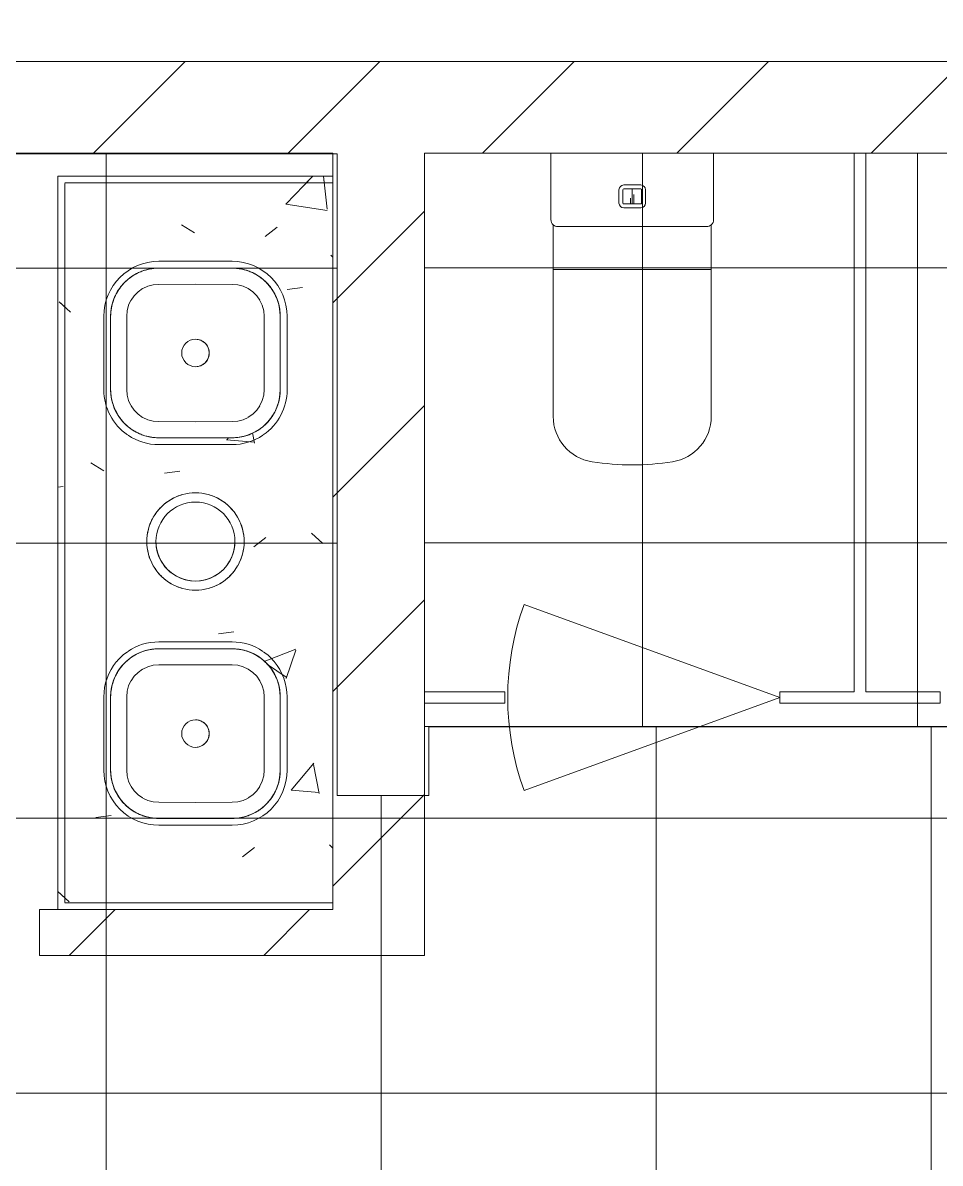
# Model space of a CAD drawing. Header units: millimetres. Extents: x -4000 to 187956, y -58990 to 162485.
# Drawn here: x 161773 to 163775, y 2747 to 5234 of the extents above; entities that cross this region are included whole.
import ezdxf

# ---------------------------------------------------------------- set-up
doc = ezdxf.new("R2010")
doc.units = ezdxf.units.MM
for name, color, linetype, lineweight in [('A-DOOR', 31, 'Continuous', 13), ('A-FLOR', 192, 'Continuous', 13), ('A-FLOR-PATT', 8, 'Continuous', 13), ('A-WALL', 113, 'Continuous', 13), ('A-WALL-PATT', 111, 'Continuous', 13), ('P-SANR-FIXT', 6, 'Continuous', 9)]:
    doc.layers.add(name, color=color, linetype=linetype, lineweight=lineweight)
pattern_1 = [(45, (0, 0), (-212.13203, 212.13203), [])]
pattern_2 = [(140, (4114.05, -162449.9), (63.7558, 728.7365), [76.2, -838.2]), (85, (4114.05, -162449.9), (-764.2276, -140.9716), [60.96, -670.56]), (190.451, (4119.36, -162389.16), (-700.4668, 587.77), [64.76, -712.36]), (136.184, (3910.85, -162449.9), (168.171, 1084.316), [114.3, -1257.3]), (186.636, (3924.9, -162359.5), (-989.71, 949.61), [97.14, -1068.54]), (81.184, (3910.8, -162449.9), (-989.701, 949.6206), [91.44, -1005.84]), (111, (3961.65, -162348.3), (409.0606, 606.4579), [76.2, -838.2]), (56, (3961.65, -162348.3), (-736.753, 247.2083), [60.96, -670.56]), (161.451, (3995.74, -162297.75), (-327.6855, 853.6683), [64.76, -712.36]), (127.5, (4114.05, -162449.89), (-338.2201, 12.3547), [33.528, -628.904, 33.528, -1320.292]), (127.5, (4114.05, -162449.89), (-338.2201, 12.3547), [-695.96, -647.192, 33.528, -639.572]), (97.5, (4114.05, -162449.9), (-400.7221, 267.2789), [33.528, -354.584, 33.528, -870.204]), (97.5, (4114.05, -162449.9), (-400.7221, 267.2789), [-421.64, -613.664, 33.528, -223.012]), (57.5, (4114.05, -162676.45), (22.91534, 542.36333), [33.528, -220.472, 33.528, -1810.512]), (57.5, (4114.05, -162676.45), (22.91534, 542.36333), [-287.528, -758.952, 33.528, -1018.032]), (47.5, (4114.05, -162778.05), (-101.7071, 592.517), [33.528, -296.672, 33.528, -492.76, -746.76]), (47.5, (4114.05, -162778.05), (-101.7071, 592.517), [-856.488, 33.528, -713.232])]

# ---------------------------------------------------------------- blocks, each defined once
blk = doc.blocks.new('PLM-ClinicSink3Basin - PLM-ClinicSink3Basin-764690-0_000')
at = {"layer": 'P-SANR-FIXT'}
h = blk.add_hatch(dxfattribs=at)
h.set_pattern_fill('FP_34', color=256, style=0, pattern_type=2)
h.set_pattern_definition(pattern_2)
h.paths.add_polyline_path([(814.2, 0), (799.2, 0), (799.2, -585), (-770.8, -585), (-770.8, 0), (-785.8, 0), (-785.8, -600), (814.2, -600), (814.2, -334.6)])
h = blk.add_hatch(dxfattribs=at)
h.set_pattern_fill('FP_34', color=256, style=0, pattern_type=2)
h.set_pattern_definition(pattern_2)
h.paths.add_polyline_path([(814.2, 0), (-785.8, 0), (-785.8, -600), (814.2, -600), (814.2, -334.6)])
h.paths.add_polyline_path([(615.3, -334.6), (615.3, -380), (611.7, -407.2), (601.3, -432.5), (584.6, -454.2), (562.8, -470.9), (537.5, -481.4), (510.3, -485), (350.3, -485), (323.1, -481.4), (297.8, -470.9), (276.1, -454.2), (259.4, -432.5), (248.9, -407.2), (245.3, -380), (245.3, -220), (248.9, -192.8), (259.4, -167.5), (276.1, -145.8), (297.8, -129.1), (323.1, -118.6), (350.3, -115), (510.3, -115), (537.5, -118.6), (562.8, -129.1), (584.6, -145.8), (601.3, -167.5), (611.7, -192.8), (615.3, -220)])
h.paths.add_polyline_path([(97.6, -300), (94.6, -322.3), (86, -343.1), (72.3, -361), (54.5, -374.7), (33.7, -383.3), (11.4, -386.2), (-11, -383.3), (-31.8, -374.7), (-49.6, -361), (-63.3, -343.1), (-71.9, -322.3), (-74.9, -300), (-71.9, -277.7), (-63.3, -256.9), (-49.6, -239), (-31.8, -225.3), (-11, -216.7), (11.4, -213.8), (33.7, -216.7), (54.5, -225.3), (72.3, -239), (86, -256.9), (94.6, -277.7)])
h.paths.add_polyline_path([(-215, -334.6), (-215, -380), (-218.6, -407.2), (-229.1, -432.5), (-245.8, -454.2), (-267.5, -470.9), (-292.8, -481.4), (-320, -485), (-480, -485), (-507.2, -481.4), (-532.5, -470.9), (-554.2, -454.2), (-570.9, -432.5), (-581.4, -407.2), (-585, -380), (-585, -220), (-581.4, -192.8), (-570.9, -167.5), (-554.2, -145.8), (-532.5, -129.1), (-507.2, -118.6), (-480, -115), (-320, -115), (-292.8, -118.6), (-267.5, -129.1), (-245.8, -145.8), (-229.1, -167.5), (-218.6, -192.8), (-215, -220)])
for p, q in [((-785.8, -600), (-785.8, 0)), ((-785.8, 0), (-770.8, 0)), ((-770.8, 0), (-785.8, 0)), ((-785.8, 0), (-785.8, -600)), ((814.2, 0), (-785.8, 0)), ((-785.8, 0), (-785.8, -600)), ((-785.8, -600), (-785.8, 0)), ((-785.8, 0), (814.2, 0)), ((-770.8, -3.6), (-770.8, 0)), ((-770.8, 0), (-770.8, -3.6)), ((799.2, 0), (814.2, 0)), ((814.2, 0), (799.2, 0)), ((799.2, 0), (799.2, -3.6)), ((799.2, -3.6), (799.2, 0)), ((814.2, -600), (814.2, 0)), ((814.2, -600), (814.2, 0)), ((814.2, -600), (814.2, 0)), ((814.2, 0), (814.2, -600)), ((-770.8, -5.6), (-770.8, -3.7)), ((-770.8, -3.7), (-770.8, -5.6)), ((-770.8, -585), (-770.8, -6.4)), ((-770.8, -6.4), (-770.8, -585)), ((799.2, -3.7), (799.2, -5.7)), ((799.2, -5.7), (799.2, -3.7)), ((799.2, -6.4), (799.2, -585)), ((799.2, -585), (799.2, -6.4)), ((-480, -100), (-320, -100)), ((-320, -115), (-480, -115)), ((-480, -115), (-320, -115)), ((-320, -115), (-480, -115)), ((-293.9, -118.3), (-298, -117.3)), ((350.3, -100), (510.3, -100)), ((510.3, -115), (350.3, -115)), ((350.3, -115), (510.3, -115)), ((510.3, -115), (350.3, -115)), ((-600, -380), (-600, -220)), ((-585, -220), (-585, -380)), ((-585, -380), (-585, -220)), ((-585, -220), (-585, -380)), ((-215, -380), (-215, -220)), ((-215, -220), (-215, -380)), ((-215, -380), (-215, -220)), ((-200, -220), (-200, -380)), ((230.3, -380), (230.3, -220)), ((245.3, -220), (245.3, -380)), ((245.3, -380), (245.3, -220)), ((245.3, -220), (245.3, -380)), ((615.3, -380), (615.3, -220)), ((615.3, -220), (615.3, -380)), ((615.3, -380), (615.3, -220)), ((630.3, -220), (630.3, -380)), ((-480, -485), (-320, -485)), ((-320, -485), (-480, -485)), ((-480, -485), (-320, -485)), ((350.3, -485), (510.3, -485)), ((510.3, -485), (350.3, -485)), ((350.3, -485), (510.3, -485)), ((-320, -500), (-480, -500)), ((510.3, -500), (350.3, -500)), ((-726, -585), (-769.9, -585)), ((-769.9, -585), (-726, -585)), ((798.5, -585), (-725, -585)), ((-725, -585), (798.5, -585)), ((814.2, -600), (-785.8, -600)), ((-785.8, -600), (814.2, -600)), ((-785.8, -600), (814.2, -600)), ((814.2, -600), (-785.8, -600))]:
    blk.add_line(p, q, dxfattribs=at)
at = {"layer": 'P-SANR-FIXT', "flags": 128}
for points in [[(-513, -120.3), (-517, -121.7), (-520.9, -123.3), (-524.7, -125), (-528.5, -126.9), (-532.2, -128.9)], [(-480, -115), (-484.2, -115.1), (-488.4, -115.3), (-492.6, -115.8), (-496.7, -116.3), (-500.9, -117.1), (-505, -118), (-509, -119.1), (-512.4, -120.2)], [(-298.1, -117.3), (-302.2, -116.5), (-306.3, -115.9), (-310.5, -115.4), (-314.7, -115.1), (-318.9, -115), (-320, -115)], [(-267.5, -129.1), (-270.5, -127.4), (-274.3, -125.5), (-278.1, -123.7), (-282, -122.1), (-285.9, -120.7), (-289.9, -119.4), (-292.8, -118.6)], [(317.3, -120.3), (313.3, -121.7), (309.4, -123.3), (305.6, -125), (301.8, -126.9), (298.2, -128.9)], [(350.3, -115), (346.1, -115.1), (341.9, -115.3), (337.8, -115.8), (333.6, -116.3), (329.5, -117.1), (325.4, -118), (321.3, -119.1), (317.9, -120.2)], [(536.4, -118.3), (532.3, -117.3), (528.2, -116.5), (524, -115.9), (519.8, -115.4), (515.7, -115.1), (511.5, -115), (510.3, -115)], [(562.8, -129.1), (559.8, -127.4), (556.1, -125.5), (552.3, -123.7), (548.4, -122.1), (544.4, -120.7), (540.4, -119.4), (537.5, -118.6)], [(-555.3, -146.8), (-558.2, -149.9), (-560.9, -153.1), (-563.5, -156.4), (-566, -159.8), (-568.4, -163.3), (-570.6, -166.8)], [(-542.7, -135.8), (-546, -138.4), (-549.2, -141.1), (-552.3, -143.9), (-554.2, -145.8)], [(-532.5, -129.1), (-535.8, -131), (-539.3, -133.3), (-541.7, -135.1)], [(-246.8, -144.7), (-249.9, -141.8), (-253.1, -139.1), (-256.4, -136.5), (-259.8, -134), (-263.3, -131.6), (-266.8, -129.4)], [(-235.8, -157.3), (-238.4, -154), (-241.1, -150.8), (-243.9, -147.7), (-245.8, -145.8)], [(275, -146.8), (272.1, -149.9), (269.4, -153.1), (266.8, -156.4), (264.3, -159.8), (262, -163.3), (259.8, -166.8)], [(287.6, -135.8), (284.3, -138.4), (281.1, -141.1), (278, -143.9), (276.1, -145.8)], [(297.8, -129.1), (294.5, -131), (291, -133.3), (288.6, -135.1)], [(583.5, -144.7), (580.4, -141.8), (577.2, -139.1), (573.9, -136.5), (570.5, -134), (567.1, -131.6), (563.5, -129.4)], [(594.5, -157.3), (592, -154), (589.3, -150.8), (586.4, -147.7), (584.5, -145.8)], [(-570.9, -167.5), (-572.6, -170.5), (-574.5, -174.3), (-576.3, -178.1), (-577.9, -182), (-579.3, -185.9), (-580.6, -189.9), (-581.4, -192.8)], [(-515.3, -159.6), (-525, -166.4), (-533.6, -175), (-540.5, -184.7)], [(-480, -150.3), (-492.2, -151.1), (-504, -154.2), (-514.8, -159.3)], [(-320, -150.3), (-400, -150), (-480, -150.3)], [(-285.1, -159.3), (-296, -154.2), (-307.8, -151.1), (-320, -150.3)], [(-259.6, -184.7), (-266.4, -175), (-275, -166.4), (-284.7, -159.5)], [(-229.1, -167.5), (-231, -164.2), (-233.3, -160.7), (-235.1, -158.3)], [(-220.3, -187), (-221.7, -183), (-223.3, -179.1), (-225, -175.3), (-226.9, -171.5), (-228.9, -167.8)], [(259.4, -167.5), (257.7, -170.5), (255.8, -174.3), (254.1, -178.1), (252.5, -182), (251, -185.9), (249.7, -189.9), (248.9, -192.8)], [(315, -159.6), (305.3, -166.4), (296.7, -175), (289.9, -184.7)], [(350.3, -150.3), (338.1, -151.1), (326.4, -154.2), (315.5, -159.3)], [(510.3, -150.3), (430.3, -150), (350.3, -150.3)], [(545.2, -159.3), (534.3, -154.2), (522.5, -151.1), (510.3, -150.3)], [(570.7, -184.7), (563.9, -175), (555.3, -166.4), (545.6, -159.5)], [(601.2, -167.5), (599.3, -164.2), (597, -160.7), (595.2, -158.3)], [(610, -187), (608.6, -183), (607, -179.1), (605.3, -175.3), (603.5, -171.5), (601.4, -167.8)], [(-581.7, -193.9), (-582.7, -198), (-583.5, -202.2), (-584.1, -206.3), (-584.6, -210.5), (-584.9, -214.7), (-585, -218.9), (-585, -220)], [(-540.7, -185.1), (-545.8, -196), (-548.9, -207.8), (-549.7, -220)], [(-250.3, -220), (-251.1, -207.8), (-254.2, -196), (-259.3, -185.2)], [(-215, -220), (-215.1, -215.8), (-215.3, -211.6), (-215.8, -207.4), (-216.3, -203.3), (-217.1, -199.1), (-218, -195), (-219.1, -191), (-220.2, -187.6)], [(248.6, -193.9), (247.6, -198), (246.9, -202.2), (246.2, -206.3), (245.8, -210.5), (245.5, -214.7), (245.3, -218.9), (245.3, -220)], [(289.6, -185.1), (284.6, -196), (281.4, -207.8), (280.6, -220)], [(580, -220), (579.3, -207.8), (576.1, -196), (571.1, -185.2)], [(615.3, -220), (615.2, -215.8), (615, -211.6), (614.6, -207.4), (614, -203.3), (613.2, -199.1), (612.3, -195), (611.2, -191), (610.2, -187.6)], [(-549.7, -220), (-550, -300), (-549.7, -380)], [(-250.3, -380), (-250, -300), (-250.3, -220)], [(280.6, -220), (280.3, -300), (280.6, -380)], [(580, -380), (580.3, -300), (580, -220)], [(-585, -380), (-584.9, -384.2), (-584.7, -388.4), (-584.2, -392.6), (-583.7, -396.7), (-582.9, -400.9), (-582, -405), (-580.9, -409), (-579.8, -412.4)], [(-549.7, -380), (-548.9, -392.2), (-545.8, -404), (-540.7, -414.8)], [(-259.3, -414.9), (-254.2, -404), (-251.1, -392.2), (-250.3, -380)], [(-218.3, -406.1), (-217.3, -402), (-216.5, -397.8), (-215.9, -393.7), (-215.4, -389.5), (-215.1, -385.3), (-215, -381.1), (-215, -380)], [(245.3, -380), (245.4, -384.2), (245.7, -388.4), (246.1, -392.6), (246.7, -396.7), (247.4, -400.9), (248.3, -405), (249.4, -409), (250.5, -412.4)], [(280.6, -380), (281.4, -392.2), (284.6, -404), (289.6, -414.8)], [(571, -414.9), (576.1, -404), (579.3, -392.2), (580, -380)], [(612, -406.1), (613, -402), (613.8, -397.8), (614.4, -393.7), (614.9, -389.5), (615.2, -385.3), (615.3, -381.1), (615.3, -380)], [(-579.7, -413), (-578.3, -417), (-576.7, -420.9), (-575, -424.7), (-573.1, -428.5), (-571.1, -432.2)], [(-540.4, -415.3), (-533.6, -425), (-525, -433.6), (-515.3, -440.5)], [(-284.7, -440.4), (-275, -433.6), (-266.4, -425), (-259.5, -415.3)], [(-229.1, -432.5), (-227.4, -429.5), (-225.5, -425.7), (-223.7, -421.9), (-222.1, -418), (-220.7, -414.1), (-219.4, -410.1), (-218.6, -407.2)], [(250.7, -413), (252.1, -417), (253.6, -420.9), (255.3, -424.7), (257.2, -428.5), (259.2, -432.2)], [(289.9, -415.3), (296.7, -425), (305.3, -433.6), (315, -440.5)], [(545.7, -440.4), (555.3, -433.6), (563.9, -425), (570.8, -415.3)], [(601.2, -432.5), (602.9, -429.5), (604.8, -425.7), (606.6, -421.9), (608.2, -418), (609.6, -414.1), (610.9, -410.1), (611.7, -407.2)], [(-570.9, -432.5), (-569, -435.8), (-566.7, -439.3), (-564.9, -441.7)], [(-564.2, -442.7), (-561.6, -446), (-558.9, -449.2), (-556.1, -452.3), (-554.2, -454.2)], [(-514.9, -440.7), (-504, -445.8), (-492.2, -448.9), (-480, -449.7)], [(-320, -449.7), (-307.8, -448.9), (-296, -445.8), (-285.2, -440.7)], [(-244.7, -453.2), (-241.8, -450.1), (-239.1, -446.9), (-236.5, -443.6), (-234, -440.2), (-231.6, -436.7), (-229.4, -433.2)], [(259.4, -432.5), (261.4, -435.8), (263.7, -439.3), (265.4, -441.7)], [(266.1, -442.7), (268.7, -446), (271.4, -449.2), (274.2, -452.3), (276.1, -454.2)], [(315.4, -440.7), (326.4, -445.8), (338.1, -448.9), (350.3, -449.7)], [(510.3, -449.7), (522.5, -448.9), (534.3, -445.8), (545.1, -440.7)], [(585.6, -453.2), (588.5, -450.1), (591.3, -446.9), (593.9, -443.6), (596.3, -440.2), (598.7, -436.7), (600.9, -433.2)], [(-553.2, -455.3), (-550.1, -458.2), (-546.9, -460.9), (-543.6, -463.5), (-540.2, -466), (-536.7, -468.4), (-533.2, -470.6)], [(-532.5, -470.9), (-529.5, -472.6), (-525.7, -474.5), (-521.9, -476.3), (-518, -477.9), (-514.1, -479.3), (-510.1, -480.6), (-507.2, -481.4)], [(-480, -449.7), (-400, -450), (-320, -449.7)], [(-287, -479.7), (-283, -478.3), (-279.1, -476.7), (-275.3, -475), (-271.5, -473.1), (-267.8, -471.1)], [(-267.5, -470.9), (-264.2, -469), (-260.7, -466.7), (-258.3, -464.9)], [(-257.3, -464.2), (-254, -461.6), (-250.8, -458.9), (-247.7, -456.1), (-245.8, -454.2)], [(277.2, -455.3), (280.2, -458.2), (283.4, -460.9), (286.7, -463.5), (290.1, -466), (293.6, -468.4), (297.2, -470.6)], [(297.8, -470.9), (300.8, -472.6), (304.6, -474.5), (308.4, -476.3), (312.3, -477.9), (316.2, -479.3), (320.2, -480.6), (323.1, -481.4)], [(350.3, -449.7), (430.3, -450), (510.3, -449.7)], [(543.4, -479.7), (547.3, -478.3), (551.2, -476.7), (555, -475), (558.8, -473.1), (562.5, -471.1)], [(562.8, -470.9), (566.1, -469), (569.6, -466.7), (572, -464.9)], [(573, -464.2), (576.3, -461.6), (579.6, -458.9), (582.7, -456.1), (584.6, -454.2)], [(-506.1, -481.7), (-502, -482.7), (-497.8, -483.5), (-493.7, -484.1), (-489.5, -484.6), (-485.3, -484.9), (-481.1, -485), (-480, -485)], [(-320, -485), (-315.8, -484.9), (-311.6, -484.7), (-307.4, -484.2), (-303.3, -483.7), (-299.1, -482.9), (-295, -482), (-291, -480.9), (-287.6, -479.8)], [(324.3, -481.7), (328.4, -482.7), (332.5, -483.5), (336.6, -484.1), (340.8, -484.6), (345, -484.9), (349.2, -485), (350.3, -485)], [(510.3, -485), (514.5, -484.9), (518.7, -484.7), (522.9, -484.2), (527.1, -483.7), (531.2, -482.9), (535.3, -482), (539.3, -480.9), (542.8, -479.8)]]:
    blk.add_lwpolyline(points, dxfattribs=at)
at = {"layer": 'P-SANR-FIXT'}
for centre, radius, start, end in [((-480, -220), 120, 90, 180), ((-480, -220), 105, 90, 180), ((-480, -220), 105, 90, 180), ((-480, -220), 105, 112.0128, 123.4073), ((-480, -220), 105, 106.6513, 112.0128), ((-480, -220), 105, 90, 106.6513), ((-320, -220), 120, 34.5516, 90), ((-320, -220), 105, 73.3487, 90), ((-320, -220), 105, 0, 90), ((-320, -220), 105, 0, 90), ((-320, -220), 105, 67.9872, 73.3487), ((-320, -220), 105, 56.5927, 67.9872), ((350.3, -220), 105, 90, 180), ((350.3, -220), 105, 90, 180), ((350.3, -220), 120, 90, 129.8833), ((350.3, -220), 105, 112.0128, 123.4073), ((350.3, -220), 105, 106.6513, 112.0128), ((350.3, -220), 105, 90, 106.6513), ((510.3, -220), 120, 0, 90), ((510.3, -220), 105, 73.3487, 90), ((510.3, -220), 105, 0, 90), ((510.3, -220), 105, 0, 90), ((510.3, -220), 105, 67.9872, 73.3487), ((510.3, -220), 105, 56.5927, 67.9872), ((-480, -220), 105, 129.6198, 140.3802), ((-480, -220), 105, 123.4073, 129.6198), ((-320, -220), 105, 50.3802, 56.5927), ((-320, -220), 105, 39.6198, 50.3802), ((350.3, -220), 120, 130.1694, 145.3343), ((350.3, -220), 105, 129.6198, 140.3802), ((350.3, -220), 105, 123.4073, 129.6198), ((510.3, -220), 105, 50.3802, 56.5927), ((510.3, -220), 105, 39.6198, 50.3802), ((-480, -220), 105, 146.5927, 157.9872), ((-480, -220), 105, 140.3802, 146.5927), ((-320, -220), 105, 33.4073, 39.6198), ((-320, -220), 105, 22.0128, 33.4073), ((-320, -220), 120, 0, 33.9718), ((350.3, -220), 120, 145.8795, 180), ((350.3, -220), 105, 146.5927, 157.9872), ((350.3, -220), 105, 140.3802, 146.5927), ((510.3, -220), 105, 33.4073, 39.6198), ((510.3, -220), 105, 22.0128, 33.4073), ((-480, -220), 105, 163.3487, 180), ((-480, -220), 105, 157.9872, 163.3487), ((-320, -220), 105, 16.6513, 22.0128), ((-320, -220), 105, 360, 16.6513), ((350.3, -220), 105, 163.3487, 180), ((350.3, -220), 105, 157.9872, 163.3487), ((510.3, -220), 105, 16.6513, 22.0128), ((510.3, -220), 105, 360, 16.6513), ((11.4, -300), 86.2, 90, 270), ((11.4, -300), 86.2, 90, 270), ((11.4, -300), 86.2, 270, 90), ((11.4, -300), 86.2, 270, 90), ((-400, -300), 30, 0, 180), ((-400, -300), 30, 360, 180), ((430.3, -300), 30, 0, 180), ((430.3, -300), 30, 360, 180), ((-400, -300), 30, 180, 360), ((-400, -300), 30, 180, 360), ((430.3, -300), 30, 180, 360), ((430.3, -300), 30, 180, 360), ((-480, -380), 120, 180, 270), ((-480, -380), 105, 180, 196.6513), ((-480, -380), 105, 180, 270), ((-480, -380), 105, 180, 270), ((-320, -380), 105, 270, 0), ((-320, -380), 105, 270, 0), ((-320, -380), 120, 326.0282, 0), ((-320, -380), 105, 343.3487, 360), ((350.3, -380), 120, 180, 214.1205), ((350.3, -380), 105, 180, 196.6513), ((350.3, -380), 105, 180, 270), ((350.3, -380), 105, 180, 270), ((510.3, -380), 120, 270, 0), ((510.3, -380), 105, 270, 0), ((510.3, -380), 105, 270, 0), ((510.3, -380), 105, 343.3487, 360), ((-480, -380), 105, 196.6513, 202.0128), ((-480, -380), 105, 202.0128, 213.4073), ((-320, -380), 105, 326.5927, 337.9872), ((-320, -380), 105, 337.9872, 343.3487), ((350.3, -380), 105, 196.6513, 202.0128), ((350.3, -380), 105, 202.0128, 213.4073), ((510.3, -380), 105, 326.5927, 337.9872), ((510.3, -380), 105, 337.9872, 343.3487), ((-480, -380), 105, 213.4073, 219.6198), ((-480, -380), 105, 219.6198, 230.3802), ((-320, -380), 105, 309.6198, 320.3802), ((-320, -380), 105, 320.3802, 326.5927), ((350.3, -380), 105, 213.4073, 219.6198), ((350.3, -380), 105, 219.6198, 230.3802), ((510.3, -380), 105, 309.6198, 320.3802), ((510.3, -380), 105, 320.3802, 326.5927), ((-480, -380), 105, 230.3802, 236.5927), ((-480, -380), 105, 236.5927, 247.9872), ((-320, -380), 120, 270, 325.4484), ((-320, -380), 105, 292.0128, 303.4073), ((-320, -380), 105, 303.4073, 309.6198), ((350.3, -380), 120, 214.6657, 229.8306), ((350.3, -380), 120, 230.1167, 270), ((350.3, -380), 105, 230.3802, 236.5927), ((350.3, -380), 105, 236.5927, 247.9872), ((510.3, -380), 105, 292.0128, 303.4073), ((510.3, -380), 105, 303.4073, 309.6198), ((-480, -380), 105, 247.9872, 253.3487), ((-480, -380), 105, 253.3487, 270), ((-320, -380), 105, 270, 286.6513), ((-320, -380), 105, 286.6513, 292.0128), ((350.3, -380), 105, 247.9872, 253.3487), ((350.3, -380), 105, 253.3487, 270), ((510.3, -380), 105, 270, 286.6513), ((510.3, -380), 105, 286.6513, 292.0128)]:
    blk.add_arc(centre, radius, start, end, dxfattribs=at)
at = {"layer": 'P-SANR-FIXT', "color": 253}
for radius, start, end in [(106.2, 90, 119.5088), (106.2, 60.2555, 119.5088), (106.2, 60.2555, 90), (106.2, 120, 240), (106.2, 120, 180), (86.2, 0, 180), (106.2, 300, 60), (106.2, 0, 60), (106.2, 180, 240), (86.2, 180, 360), (106.2, 300, 360), (106.2, 240.4912, 299.7445), (106.2, 240.4912, 270), (106.2, 270, 299.7445)]:
    blk.add_arc((11.4, -300), radius, start, end, dxfattribs=at)
at = {"layer": 'P-SANR-FIXT', "color": 252}
for radius, start, end in [(106.2, 60.2555, 119.5088), (106.2, 120, 180), (86.2, 0, 180), (106.2, 360, 60), (106.2, 180, 240), (86.2, 180, 0), (106.2, 300, 360), (106.2, 240.4912, 299.7445)]:
    blk.add_arc((11.4, -300), radius, start, end, dxfattribs=at)
at = {"layer": 'P-SANR-FIXT', "color": 254}
for start, end in [(105, 119.5088), (90, 105), (75, 90), (60.2555, 75), (120, 135), (45, 60), (150, 165), (135, 150), (30, 45), (15, 30), (165, 180), (0, 15), (180, 195), (345, 0), (195, 210), (330, 345), (210, 225), (315, 330), (225, 240), (240.4912, 255), (285, 299.7445), (300, 315), (255, 270), (270, 285)]:
    blk.add_arc((11.4, -300), 106.2, start, end, dxfattribs=at)
blk = doc.blocks.new('Toilet_Suite_Caroma_CubeWallFacedSuite - Caroma - Cube Wall Faced Toilet Suite-501562-0_000')
at = {"layer": 'P-SANR-FIXT', "lineweight": 15}
for p, q in [((177.5, 0), (-177.5, 0)), ((-177.5, 0), (-177.5, -145)), ((177.5, -145), (177.5, 0)), ((18.5, -69.4), (-18.5, -69.4)), ((-29, -79.9), (-29, -108.9)), ((-20.5, -79.9), (-20.5, -108.9)), ((18.5, -77.9), (-18.5, -77.9)), ((-3.5, -109.9), (-3.5, -97.9)), ((0, -110.9), (0, -77.9)), ((3.5, -109.9), (3.5, -89.9)), ((20.5, -108.9), (20.5, -79.9)), ((29, -108.9), (29, -79.9)), ((-18.5, -110.9), (18.5, -110.9)), ((-18.5, -119.4), (18.5, -119.4)), ((-172.5, -156.2), (-172.5, -574.4)), ((-162.5, -160), (162.5, -160)), ((172.5, -574.4), (172.5, -156.2)), ((172.5, -254), (-172.5, -254))]:
    blk.add_line(p, q, dxfattribs=at)
at = {"layer": 'P-SANR-FIXT', "color": 250}
blk.add_line((-162.5, -160), (162.5, -160), dxfattribs=at)
at = {"layer": 'P-SANR-FIXT', "lineweight": 15}
for centre, radius, start, end in [((-18.5, -79.9), 10.5, 90, 180), ((18.5, -79.9), 10.5, 360, 90), ((-18.5, -79.9), 2, 90, 180), ((18.5, -79.9), 2, 360, 90), ((-18.5, -108.9), 10.5, 180, 270), ((-18.5, -108.9), 2, 180, 270), ((18.5, -108.9), 10.5, 270, 0), ((18.5, -108.9), 2, 270, 0), ((-162.5, -145), 15, 180, 228.1897), ((162.5, -145), 15, 311.8103, 360), ((-162.5, -145), 15, 228.1897, 270), ((162.5, -145), 15, 270, 311.8103), ((-72.5, -574.4), 100, 180, 261.2205), ((72.5, -574.4), 100, 278.7795, 360), ((0, -105), 575, 261.2205, 278.7795)]:
    blk.add_arc(centre, radius, start, end, dxfattribs=at)
blk = doc.blocks.new('cua wc - 600 x 2000mm-535089-0_000')
at = {"layer": 'A-DOOR', "color": 5, "lineweight": 15}
for q in [(-100.3, 203), (-100.3, -203)]:
    blk.add_line((457.5, 0), q, dxfattribs=at)
blk.add_arc((457.5, 0), 593.6, 160, 200, dxfattribs=at)
blk = doc.blocks.new('CMF2_NHAXUONG_A_rvt-1-0_000')
at = {"layer": 'A-FLOR-PATT', "lineweight": 9}
h = blk.add_hatch(dxfattribs=at)
h.set_pattern_fill('FP_26', color=252, style=0, pattern_type=2)
h.set_pattern_definition([(270, (159525.1, 137899.7), (600, 4e-14), []), (0, (159525.1, 137899.7), (0, 600), [])])
h.paths.add_polyline_path([(153350, 499.6), (154799.9, 499.6), (154799.9, 5749.5), (153550, 5749.5), (153550, 4899.3), (153349.8, 4899.3), (153350, 751.9)])
h.paths.add_polyline_path([(160850.2, 499.6), (165000, 499.6), (165000, 999.3), (165499.8, 999.3), (165499.8, 1749.5), (160850.2, 1749.5), (160850.2, 751.9)])
h.paths.add_polyline_path([(161612.4, 692.6), (161106.5, 692.6), (161106.5, 1295.3), (161612.4, 1295.3), (161612.4, 751.9)])
h.paths.add_polyline_path([(162656.2, 692.6), (162150.3, 692.6), (162150.3, 1295.3), (162656.2, 1295.3), (162656.2, 751.9)])
h.paths.add_polyline_path([(164268.7, 692.6), (164268.7, 1295.3), (164774.6, 1295.3), (164774.6, 692.6)])
h.paths.add_polyline_path([(163221.9, 692.6), (163221.9, 1295.3), (163727.8, 1295.3), (163727.8, 692.6)])
h.paths.add_polyline_path([(153537.2, 761.7), (153537.2, 1267.6), (154139.8, 1267.6), (154139.8, 761.7), (153612.2, 761.7)])
h.paths.add_polyline_path([(153537.2, 1846.7), (153537.2, 2352.6), (154139.8, 2352.6), (154139.8, 1846.7), (153612.2, 1846.7)])
h.paths.add_polyline_path([(154139.8, 2871.7), (153537.2, 2871.7), (153537.2, 3377.6), (154139.8, 3377.6), (154139.8, 2942)])
h.paths.add_polyline_path([(162682.1, 3699.4), (165499.8, 3699.4), (165499.8, 4949.6), (162649.9, 4949.6), (162649.9, 3699.4)])
h.paths.add_polyline_path([(154139.8, 3896.7), (153537.2, 3896.7), (153537.2, 4402.6), (154139.8, 4402), (154139.8, 3964)])
h.paths.add_polyline_path([(163957.6, 4154.6), (163821.9, 4154.6), (163821.9, 4757.2), (164327.8, 4757.2), (164327.8, 4154.6), (164099.3, 4154.6)])
h.paths.add_polyline_path([(164771.9, 4154.6), (164771.9, 4757.2), (165277.8, 4757.2), (165277.8, 4154.6), (164949.7, 4154.6)])
h.paths.add_polyline_path([(153895.6, 4921.7), (153737.2, 4921.7), (153737.2, 5427.6), (154339.8, 5427.6), (154339.8, 4921.7), (154179, 4921.7)])
h.paths.add_polyline_path([(78549.8, 5349.5), (80774.8, 5349.5), (80774.8, 6362), (78549.8, 6362), (78549.8, 5424.1)])
h.paths.add_polyline_path([(80974.8, 5349.5), (82224.8, 5349.5), (82224.8, 7249.5), (80974.8, 7249.5), (80974.8, 5424.1)])
h.paths.add_polyline_path([(80587.2, 5565.7), (79984.5, 5565.7), (79984.5, 6071.6), (80587.2, 6071.6), (80587.2, 5716.1)])
h.paths.add_polyline_path([(81335.7, 5565.7), (81163.5, 5565.7), (81163.5, 6071.6), (81766.1, 6071.6), (81766.1, 5565.7), (81619.2, 5565.7)])
h.paths.add_polyline_path([(81163.5, 6528.2), (81163.5, 7034.1), (81766.1, 7034.1), (81766.1, 6528.2), (81619.2, 6528.2)])
h.paths.add_polyline_path([(556.1, 15799.6), (4199.8, 15799.6), (4199.8, 17049.6), (499.8, 17049.6), (499.8, 15799.6)])
h.paths.add_polyline_path([(1621.8, 15990.2), (1621.8, 16592.8), (2127.7, 16592.8), (2127.7, 15990.2), (1689.9, 15990.2)])
h.paths.add_polyline_path([(2681.9, 15990.2), (2546.8, 15990.2), (2546.8, 16592.8), (3052.7, 16592.8), (3052.7, 15990.2), (2823.6, 15990.2)])
h.paths.add_polyline_path([(3673.9, 15990.2), (3471.8, 15990.2), (3471.8, 16592.8), (3977.7, 16592.8), (3977.7, 15990.2), (3815.7, 15990.2)])
h.paths.add_polyline_path([(4199.8, 18499.6), (4199.8, 19749.6), (499.8, 19749.6), (499.8, 18499.6), (3957.4, 18499.6)])
h.paths.add_polyline_path([(2546.8, 18954.7), (2546.8, 19557.3), (3052.7, 19557.3), (3052.7, 18954.7), (2823.6, 18954.7)])
h.paths.add_polyline_path([(1973.3, 18954.7), (1621.8, 18954.7), (1621.8, 19557.3), (2127.7, 19557.3), (2127.7, 18954.7)])
h.paths.add_polyline_path([(1202.7, 18954.7), (696.8, 18954.7), (696.8, 19557.3), (1202.7, 19557.3), (1202.7, 19148.5)])
h.paths.add_polyline_path([(1689.9, 19949.6), (4199.8, 19949.6), (4199.8, 21199.6), (499.8, 21199.6), (499.8, 19949.6), (1123, 19949.6)])
h.paths.add_polyline_path([(696.8, 20137.6), (696.8, 20740.2), (1202.7, 20740.2), (1202.7, 20137.6), (839.6, 20137.6)])
h.paths.add_polyline_path([(3471.8, 20137.6), (3471.8, 20740.2), (3977.7, 20740.2), (3977.7, 20137.6), (3673.9, 20137.6)])
h.paths.add_polyline_path([(2127.7, 20137.6), (1621.8, 20137.6), (1621.8, 20740.2), (2127.7, 20740.2), (2127.7, 20170.6)])
h.paths.add_polyline_path([(3052.7, 20137.6), (2546.8, 20137.6), (2546.8, 20740.2), (3052.7, 20740.2), (3052.7, 20170.6)])
h.paths.add_polyline_path([(163249, 76099.6), (165500.2, 76099.6), (165500.2, 77349.6), (161850.2, 77349.6), (161850.2, 76099.6), (162682.1, 76099.6)])
h.paths.add_polyline_path([(1689.9, 76099.6), (4149.8, 76099.6), (4149.8, 77349.6), (499.8, 77349.6), (499.8, 76099.6), (1123, 76099.6)])
h.paths.add_polyline_path([(2590.6, 76552.3), (2590.6, 77154.9), (3096.5, 77154.9), (3096.5, 76552.3), (2681.9, 76552.3)])
h.paths.add_polyline_path([(1831.6, 76552.3), (1653.1, 76552.3), (1653.1, 77154.9), (2159, 77154.9), (2159, 76552.3), (1973.3, 76552.3)])
h.paths.add_polyline_path([(715.6, 76552.3), (715.6, 77154.9), (1221.5, 77154.9), (1221.5, 76552.3), (839.6, 76552.3)])
h.paths.add_polyline_path([(3815.7, 76552.3), (3528.1, 76552.3), (3528.1, 77154.9), (4034, 77154.9), (4034, 76552.3), (3957.4, 76552.3)])
h.paths.add_polyline_path([(163957.6, 76557.3), (163881, 76557.3), (163881, 77159.9), (164386.9, 77159.9), (164386.9, 76557.3), (164099.3, 76557.3)])
h.paths.add_polyline_path([(165091.4, 76557.3), (164797.3, 76557.3), (164797.3, 77159.9), (165303.2, 77159.9), (165303.2, 76557.3), (165233.1, 76557.3)])
h.paths.add_polyline_path([(162257, 76557.3), (162047.3, 76557.3), (162047.3, 77159.9), (162553.2, 77159.9), (162553.2, 76557.3), (162398.7, 76557.3)])
h.paths.add_polyline_path([(162968.5, 76557.3), (162968.5, 77159.9), (163474.4, 77159.9), (163474.4, 76557.3), (163107.3, 76557.3)])
h.paths.add_polyline_path([(499.8, 77549.6), (4149.8, 77549.6), (4149.8, 78799.7), (499.8, 78799.7), (499.8, 77842.4)])
h.paths.add_polyline_path([(165500.2, 77549.6), (165500.2, 78799.6), (161850.2, 78799.6), (161850.2, 77549.6), (164949.7, 77549.6)])
h.paths.add_polyline_path([(715.6, 77737.6), (715.6, 78340.3), (1221.5, 78340.3), (1221.5, 77737.6), (839.6, 77737.6)])
h.paths.add_polyline_path([(1653.1, 77737.6), (1653.1, 78340.3), (2159, 78340.3), (2159, 77737.6), (1689.9, 77737.6)])
h.paths.add_polyline_path([(2590.6, 77737.6), (2590.6, 78340.3), (3096.5, 78340.3), (3096.5, 77737.6), (2681.9, 77737.6)])
h.paths.add_polyline_path([(165233.1, 77742.6), (164778.5, 77742.6), (164778.5, 78345.2), (165284.4, 78345.2), (165284.4, 77742.6)])
h.paths.add_polyline_path([(162903.5, 77742.6), (162903.5, 78345.2), (163409.4, 78345.2), (163409.4, 77742.6), (162965.6, 77742.6)])
h.paths.add_polyline_path([(164346.9, 77742.6), (163841, 77742.6), (163841, 78345.2), (164346.9, 78345.2), (164346.9, 77842.4)])
h.paths.add_polyline_path([(161850.2, 80349.6), (165500.2, 80349.6), (165499.8, 81099.2), (165000, 81099.2), (165000, 81599.6), (161850.2, 81599.6), (161850.2, 80762.5)])
h.paths.add_polyline_path([(4149.8, 80349.6), (4149.8, 81599.6), (1000, 81599.6), (1000, 81099.2), (499.8, 81099.2), (500, 80350.4), (3957.4, 80349.7)])
h.paths.add_polyline_path([(163107.3, 80794.8), (162972.3, 80794.8), (162972.3, 81397.4), (163478.2, 81397.4), (163478.2, 80794.8), (163249, 80794.8)])
h.paths.add_polyline_path([(164398.2, 80794.8), (163892.3, 80794.8), (163892.3, 81397.4), (164398.2, 81397.4), (164398.2, 81054.5)])
h.paths.add_polyline_path([(162556.9, 80806.9), (162051, 80806.9), (162051, 81409.5), (162556.9, 81409.5), (162556.9, 80908.5)])
h.paths.add_polyline_path([(2965.3, 80820), (2515.6, 80820), (2515.6, 81422.7), (3021.5, 81422.7), (3021.5, 80820)])
h.paths.add_polyline_path([(1973.3, 80820), (1595.6, 80820), (1595.6, 81422.7), (2101.5, 81422.7), (2101.5, 80820)])
h.paths.add_polyline_path([(3448.1, 80820), (3448.1, 81422.7), (3954, 81422.7), (3954, 80820), (3532.2, 80820)])
h.paths.add_polyline_path([(85450, 134849.4), (87450, 134849.4), (87450, 135849.4), (85450, 135849.4), (85450, 135076.2)])
h.paths.add_polyline_path([(83319.8, 134849.4), (85250, 134849.4), (85250, 135849.4), (83250, 135849.4), (83250, 134849.4)])
h.paths.add_polyline_path([(85020.4, 135046.5), (84644.3, 135046.5), (84644.3, 135552.4), (85246.9, 135552.4), (85246.9, 135046.5)])
h.paths.add_polyline_path([(85862.2, 135049), (85862.2, 135554.9), (86464.8, 135554.9), (86464.8, 135049), (86154.1, 135049)])
h.paths.add_polyline_path([(11893.6, 135099.7), (12449.8, 135099.7), (12449.8, 140699.6), (11199.7, 140699.6), (11199.7, 135099.7), (11326.7, 135099.7)])
h.paths.add_polyline_path([(153549.8, 135099.8), (154799.7, 135099.8), (154799.7, 140699.6), (153549.8, 140699.6), (153549.8, 136244.3)])
h.paths.add_polyline_path([(11659.5, 135313.7), (11659.5, 135819.6), (12262.2, 135819.6), (12262.2, 135313.7), (11893.6, 135313.7)])
h.paths.add_polyline_path([(153895.6, 135313.7), (153742.1, 135313.7), (153742.1, 135819.6), (154344.7, 135819.6), (154344.7, 135313.7), (154037.3, 135313.7)])
h.paths.add_polyline_path([(163815.9, 135999.5), (165500.1, 135999.5), (165500.1, 137249.8), (162649.8, 137249.8), (162649.8, 135999.5)])
h.paths.add_polyline_path([(2823.6, 135999.5), (3349.8, 135999.5), (3349.8, 137249.8), (499.9, 137249.8), (499.9, 135999.5), (1689.9, 135999.5)])
h.paths.add_polyline_path([(1671.8, 136187.8), (1671.8, 136790.4), (2177.7, 136790.4), (2177.7, 136187.8), (1689.9, 136187.8)])
h.paths.add_polyline_path([(721.8, 136187.8), (721.8, 136790.4), (1227.7, 136790.4), (1227.7, 136187.8)])
h.paths.add_polyline_path([(164771.8, 136193), (164771.8, 136795.6), (165277.7, 136795.6), (165277.7, 136193), (164949.7, 136193)])
h.paths.add_polyline_path([(163821.8, 136193), (163821.8, 136795.6), (164327.7, 136795.6), (164327.7, 136193)])
h.paths.add_polyline_path([(12177.1, 136247.1), (11659.5, 136247.1), (11659.5, 136753), (12262.2, 136753), (12262.2, 136247.1)])
h.paths.add_polyline_path([(154037.3, 136247.1), (153742.1, 136247.1), (153742.1, 136753), (154344.7, 136753), (154344.7, 136247.1), (154179, 136247.1)])
h.paths.add_polyline_path([(12177.1, 137180.4), (11659.5, 137180.4), (11659.5, 137686.3), (12262.2, 137686.3), (12262.2, 137180.4)])
h.paths.add_polyline_path([(154179, 137180.4), (153742.1, 137180.4), (153742.1, 137686.3), (154344.7, 137686.3), (154344.7, 137180.4)])
h.paths.add_polyline_path([(12262.2, 138113.7), (11659.5, 138113.7), (11659.5, 138619.6), (12262.2, 138619.6), (12262.2, 138288.3)])
h.paths.add_polyline_path([(154344.7, 138113.7), (153742.1, 138113.7), (153742.1, 138619.6), (154344.7, 138619.6), (154344.7, 138142.3)])
h.paths.add_polyline_path([(12262.2, 139047.1), (11659.5, 139047.1), (11659.5, 139553), (12262.2, 139553), (12262.2, 139164.4)])
h.paths.add_polyline_path([(154179, 139047.1), (153742.1, 139047.1), (153742.1, 139553), (154344.7, 139553), (154344.7, 139047.1)])
h.paths.add_polyline_path([(165500.4, 139449.5), (165500.4, 140699.7), (161049.8, 140699.7), (161049.8, 139449.5), (164949.7, 139449.5)])
h.paths.add_polyline_path([(499.8, 139449.7), (4949.8, 139449.7), (4949.8, 139699.3), (4900, 139699.3), (4900, 140699.6), (1000, 140699.6), (1000, 140199.3), (499.8, 140199.3)])
h.paths.add_polyline_path([(161690.1, 139909.8), (161331.6, 139909.8), (161331.6, 140512.4), (161837.5, 140512.4), (161837.5, 139909.8), (161831.9, 139909.8)])
h.paths.add_polyline_path([(163390.8, 139909.8), (163287.9, 139909.8), (163287.9, 140512.4), (163793.8, 140512.4), (163793.8, 139909.8), (163532.5, 139909.8)])
h.paths.add_polyline_path([(162812.7, 139909.8), (162306.8, 139909.8), (162306.8, 140512.4), (162812.7, 140512.4), (162812.7, 140040.4)])
h.paths.add_polyline_path([(164777.5, 139909.8), (164271.6, 139909.8), (164271.6, 140512.4), (164777.5, 140512.4), (164777.5, 140040.4)])
h.paths.add_polyline_path([(1728, 139915.8), (1222.1, 139915.8), (1222.1, 140518.4), (1728, 140518.4), (1728, 140040.4)])
h.paths.add_polyline_path([(3181.8, 139915.8), (3181.8, 140518.4), (3687.7, 140518.4), (3687.7, 139915.8), (3248.8, 139915.8)])
h.paths.add_polyline_path([(2398.5, 139915.8), (2171.8, 139915.8), (2171.8, 140518.4), (2677.7, 140518.4), (2677.7, 139915.8), (2540.2, 139915.8)])
h.paths.add_polyline_path([(4171.8, 139915.8), (4171.8, 140518.4), (4677.7, 140518.4), (4677.7, 139915.8), (4240.8, 139915.8)])
h.paths.add_polyline_path([(12262.2, 139980.4), (11659.5, 139980.4), (11659.5, 140486.3), (12262.2, 140486.3), (12262.2, 140040.4)])
h.paths.add_polyline_path([(154344.7, 139980.4), (153742.1, 139980.4), (153742.1, 140486.3), (154344.7, 140486.3), (154344.7, 140040.4)])
h = blk.add_hatch(dxfattribs=at)
h.set_pattern_fill('FP_25', color=252, style=0, pattern_type=2)
h.set_pattern_definition([(89.998, (160159.3, 137898.8), (-600, 0.021), []), (179.998, (160159.3, 137898.8), (-0.021, -600), [])])
h.paths.add_polyline_path([(154749.9, 498.9), (160009.4, 498.9), (160009.3, 1898.5), (156700.3, 1898.5), (156700.4, 1498.5), (156600.4, 1498.5), (156600.4, 2298.5), (158059, 2298.5), (158059, 5748.6), (156099.9, 5748.4), (156099.9, 4399.9), (155999.9, 4399.9), (155999.9, 5748.5), (154749.9, 5748.5), (154749.9, 751.9)])
h.paths.add_polyline_path([(160209.3, 1748.7), (165509.4, 1749.4), (165509.1, 3698.3), (162659.1, 3698.3), (162659.1, 3548.4), (162459.1, 3548.4), (162459.1, 4948.7), (161059.3, 4948.8), (161059.3, 4898.3), (160209.4, 4898.9), (160209.3, 3698.4), (160859.1, 3698.4), (160859.1, 3498.4), (160209.1, 3498.4), (160209.3, 1920)])
h.paths.add_polyline_path([(158997.5, 2198.5), (159409.4, 2198.5), (159409.4, 3498.6), (158258.8, 3498.6), (158258.8, 2198.5), (158714, 2198.5)])
h.paths.add_polyline_path([(159280.9, 3698.4), (160009.1, 3698.4), (160009.1, 4898.7), (159959, 4898.6), (159959.9, 5848.6), (158258.6, 5848.6), (158258.6, 3698.4)])
h.paths.add_polyline_path([(83409, 5348.5), (85559, 5348.5), (85559, 6948.5), (83409, 6948.5), (83409, 5424.1)])
h.paths.add_polyline_path([(83209.3, 5348.6), (83209.3, 10108.8), (82009.3, 10108.8), (82009.3, 8808.8), (80984.3, 8808.8), (80984, 7248.5), (82234, 7248.5), (82234, 5348.6)])
h.paths.add_polyline_path([(80485.4, 6361), (80784.3, 6361), (80784.3, 8808.8), (79759.3, 8808.8), (79759.3, 10108.8), (78559.3, 10108.8), (78559.3, 6361), (79918.5, 6361)])
h.paths.add_polyline_path([(79959.3, 9008.8), (81809.3, 9008.8), (81809.3, 10208.8), (79959.3, 10208.8), (79959.3, 10096.2)])
h.paths.add_polyline_path([(5374.6, 15998.7), (5859, 15998.7), (5859, 18498.6), (509, 18498.6), (509, 17048.6), (4299.8, 17048.6), (4299.8, 15998.7), (5091.1, 15998.7)])
h.paths.add_polyline_path([(4409, 18698.6), (5959, 18698.6), (5959, 20998.6), (4409, 20998.6), (4409, 19440.5)])
h.paths.add_polyline_path([(509, 21198.6), (5859, 21198.6), (5859, 24898.3), (3969.3, 24898.3), (3969.3, 22848.6), (4609.3, 22848.6), (4609.3, 22743.9), (3769.3, 22743.9), (3769.3, 24698.7), (509, 24698.7), (509, 22798.6), (2129.3, 22798.6), (2129.3, 23198.6), (2229.3, 23198.6), (2229.3, 22398.6), (509, 22398.6), (509, 21776.6)])
h.paths.add_polyline_path([(4249.8, 73948.5), (5800.2, 73948.6), (5800.2, 76398.6), (4359, 76398.6), (4359, 76098.6), (509.3, 76098.7), (509.3, 73998.6), (4159, 73998.6), (4159, 74648.7), (4249.8, 74648.7), (4249.8, 74338.3)])
h.paths.add_polyline_path([(161750.2, 73948.5), (161750.2, 74640), (161850.2, 74640), (161850.3, 73998.6), (165509.4, 73998.7), (165509.4, 76098.7), (161659.5, 76098.6), (161659.5, 76398.6), (160200, 76398.6), (160200, 73948.6), (161548.4, 73948.6)])
h.paths.add_polyline_path([(161548.4, 76598.6), (161659, 76598.6), (161659, 78298.6), (160209, 78298.6), (160209, 76598.6)])
h.paths.add_polyline_path([(5091.1, 76598.6), (5809.5, 76598.6), (5809.5, 78298.6), (4359.5, 78298.6), (4359.5, 76598.6)])
h.paths.add_polyline_path([(160199.7, 78498.6), (161659.3, 78498.7), (161659.6, 78798.6), (165509.6, 78798.7), (165509.1, 80348.6), (161859.5, 80348.6), (161859.5, 80048.7), (161750, 80048.7), (161750, 80948.7), (160200.2, 80948.3), (160200, 80178.5)])
h.paths.add_polyline_path([(5709.5, 78498.6), (5709.5, 80948.3), (4250, 80948.3), (4250, 80299.3), (4149.8, 80299.3), (4149.8, 80348.6), (509.3, 80348.6), (508.9, 78798.7), (4159.2, 78798.6), (4159.5, 78498.6), (5091.1, 78498.6)])
h.paths.add_polyline_path([(86109.5, 132101.2), (86109.5, 133323.8), (84609.5, 133323.8), (84609.5, 132101.2)])
h.paths.add_polyline_path([(83259.5, 132200.9), (84409.5, 132200.9), (84409.5, 133523.8), (85259.5, 133523.8), (85259.3, 134848.4), (83259.5, 134848.4), (83259.5, 132740.2)])
h.paths.add_polyline_path([(87459.3, 132201.2), (87459.3, 134848.6), (85459.5, 134848.2), (85459.5, 133523.8), (86309.5, 133526.1), (86309.5, 132201.2), (86721, 132201.2)])
h.paths.add_polyline_path([(11209.2, 135098.7), (11209, 140698.7), (6109.3, 140698.7), (6109.3, 139698.7), (6059, 139698.7), (6059, 139098.7), (9550.3, 139098.7), (9550.3, 139498.7), (9650.3, 139498.7), (9650.3, 138698.7), (7959.6, 138698.7), (7959.6, 135098.7), (9859, 135098.8), (9859, 137148.7), (9259, 137148.7), (9259, 137348.7), (10059, 137348.7), (10059, 135098.8), (10759.9, 135098.7)])
h.paths.add_polyline_path([(156349.9, 135098.8), (156349.9, 136499.7), (156449.9, 136499.7), (156449.9, 135098.8), (158059.1, 135098.8), (158059.1, 138698.7), (156349.9, 138698.7), (156349.9, 139498.7), (156449.9, 139498.7), (156449.9, 139098.7), (159959.7, 139098.7), (159959.7, 140698.8), (154809.2, 140698.6), (154808.9, 135098.8)])
h.paths.add_polyline_path([(162549.8, 135998.6), (162549.8, 137398.7), (162659, 137398.7), (162659, 137248.8), (165509.4, 137248.8), (165509.6, 139448.5), (160159.5, 139448.5), (160159.5, 137398.7), (160750.2, 137398.7), (160750.2, 137298.7), (160149.8, 137298.7), (160149.8, 135998.8), (161548.4, 135998.7)])
h.paths.add_polyline_path([(3449.8, 135998.7), (5900.2, 135998.7), (5900.2, 137297.6), (5248.6, 137297.6), (5248.6, 137398.7), (5859, 137398.7), (5859, 139448.7), (509.4, 139448.7), (509.4, 137248.8), (3449.8, 137249.9), (3449.8, 136244.3)])
h.paths.add_polyline_path([(6059, 137398.7), (7159.6, 137398.7), (7159.6, 138698.7), (6059, 138698.7), (6059, 137412.3)])
h.paths.add_polyline_path([(158858.9, 137398.7), (159959, 137398.7), (159959, 138698.7), (158858.9, 138698.7), (158858.9, 137412.3)])
at = {"layer": 'A-WALL-PATT', "lineweight": 9}
h = blk.add_hatch(dxfattribs=at)
h.set_pattern_fill('FP_13', color=250, style=0, pattern_type=2)
h.set_pattern_definition(pattern_1)
h.paths.add_polyline_path([(162682.1, 4949.9), (165499.8, 4949.9), (165499.8, 5149.9), (160999.9, 5149.9), (160999.9, 4949.9), (162649.9, 4949.9)])
h = blk.add_hatch(dxfattribs=at)
h.set_pattern_fill('FP_13', color=250, style=0, pattern_type=2)
h.set_pattern_definition(pattern_1)
h.paths.add_polyline_path([(162649.9, 3199.8), (162649.9, 4949.9), (162449.9, 4949.9), (162449.9, 3199.8)])
h = blk.add_hatch(dxfattribs=at)
h.set_pattern_fill('FP_13', color=250, style=0, pattern_type=2)
h.set_pattern_definition(pattern_1)
h.paths.add_polyline_path([(161809.9, 3199.8), (162449.9, 3199.8), (162449.9, 3299.8), (161809.9, 3299.8)])
at = {"layer": 'A-FLOR', "color": 93, "lineweight": 15}
for p, q in [((161059.3, 4948.8), (162449.9, 4948.7)), ((162459.1, 4948.7), (162449.9, 4948.7)), ((162459.1, 3548.4), (162459.1, 4948.7)), ((162649.9, 4949.6), (162925.5, 4949.6)), ((162649.9, 4949.6), (162649.9, 3774.9)), ((163280.5, 4949.6), (162926.3, 4949.6)), ((163280.5, 4949.6), (163587.4, 4949.6)), ((163612.4, 4949.6), (163587.4, 4949.6)), ((163612.4, 4949.6), (164537.4, 4949.6)), ((162649.9, 3749.9), (162649.9, 3699.4)), ((165499.8, 3699.4), (162649.9, 3699.4)), ((162659.1, 3698.3), (165499.8, 3698.3)), ((162659.1, 3548.4), (162659.1, 3698.3)), ((162649.9, 3548.4), (162459.1, 3548.4)), ((162649.9, 3548.4), (162659.1, 3548.4))]:
    blk.add_line(p, q, dxfattribs=at)
at = {"layer": 'A-FLOR', "color": 94, "lineweight": 15}
for p, q in [((162449.9, 4948.7), (161059.3, 4948.8)), ((162925.5, 4949.6), (162649.9, 4949.6)), ((163587.4, 4949.6), (163280.5, 4949.6)), ((164537.4, 4949.6), (163612.4, 4949.6)), ((162649.9, 3699.4), (165499.8, 3699.4)), ((162659.1, 3698.3), (162659.1, 3548.4)), ((165499.8, 3698.3), (162659.1, 3698.3)), ((162659.1, 3548.4), (162649.9, 3548.4))]:
    blk.add_line(p, q, dxfattribs=at)
at = {"layer": 'A-FLOR', "color": 81, "lineweight": 15}
for p, q in [((162449.9, 4948.7), (162459.1, 4948.7)), ((162459.1, 4948.7), (162459.1, 3548.4)), ((162649.9, 3774.9), (162649.9, 4949.6)), ((162926.3, 4949.6), (163280.5, 4949.6)), ((163587.4, 4949.6), (163612.4, 4949.6)), ((162649.9, 3774.9), (162649.9, 3749.9)), ((162649.9, 3699.4), (162649.9, 3749.9)), ((162459.1, 3548.4), (162649.9, 3548.4))]:
    blk.add_line(p, q, dxfattribs=at)
at = {"layer": 'A-FLOR', "color": 71, "lineweight": 15}
blk.add_line((162649.9, 3749.9), (162649.9, 3774.9), dxfattribs=at)
at = {"layer": 'A-WALL', "color": 90, "lineweight": 15}
for p, q in [((165499.8, 5149.9), (160999.9, 5149.9)), ((160999.9, 4949.9), (162449.9, 4949.9)), ((162449.9, 4949.9), (162449.9, 3299.8)), ((162649.9, 4949.9), (165499.8, 4949.9)), ((162649.9, 3199.8), (162649.9, 4949.9)), ((163587.4, 3774.9), (163587.4, 4949.6)), ((163612.4, 4949.6), (163587.4, 4949.6)), ((163612.4, 4949.6), (163612.4, 3774.9)), ((162649.9, 3774.9), (162824.9, 3774.9)), ((162824.9, 3749.9), (162824.9, 3774.9)), ((163424.9, 3774.9), (163587.4, 3774.9)), ((163424.9, 3774.9), (163424.9, 3749.9)), ((163612.4, 3774.9), (163774.9, 3774.9)), ((163774.9, 3749.9), (163774.9, 3774.9)), ((162824.9, 3749.9), (162649.9, 3749.9)), ((163774.9, 3749.9), (163424.9, 3749.9)), ((162449.9, 3299.8), (161809.9, 3299.8)), ((161809.9, 3299.8), (161809.9, 3199.8)), ((161809.9, 3199.8), (162449.9, 3199.8)), ((162449.9, 3199.8), (162649.9, 3199.8))]:
    blk.add_line(p, q, dxfattribs=at)
at = {"layer": 'A-WALL', "color": 35, "lineweight": 15}
for p, q in [((163587.4, 4949.6), (163587.4, 3774.9)), ((163587.4, 4949.6), (163612.4, 4949.6)), ((163612.4, 3774.9), (163612.4, 4949.6)), ((162824.9, 3774.9), (162649.9, 3774.9)), ((162649.9, 3774.9), (162649.9, 3749.9)), ((162824.9, 3774.9), (162824.9, 3749.9)), ((163587.4, 3774.9), (163424.9, 3774.9)), ((163424.9, 3749.9), (163424.9, 3774.9)), ((163774.9, 3774.9), (163612.4, 3774.9)), ((163774.9, 3774.9), (163774.9, 3749.9)), ((162649.9, 3749.9), (162824.9, 3749.9)), ((163424.9, 3749.9), (163774.9, 3749.9))]:
    blk.add_line(p, q, dxfattribs=at)
at = {"layer": 'A-WALL', "color": 53, "lineweight": 15}
blk.add_line((162649.9, 3749.9), (162649.9, 3774.9), dxfattribs=at)
at = {"layer": 'A-DOOR', "color": 250, "lineweight": 9}
blk.add_blockref('cua wc - 600 x 2000mm-535089-0_000', (162967.4, 3762.4), dxfattribs=at)
at = {"layer": 'P-SANR-FIXT', "color": 250, "lineweight": 9}
blk.add_blockref('Toilet_Suite_Caroma_CubeWallFacedSuite - Caroma - Cube Wall Faced Toilet Suite-501562-0_000', (163103, 4949.9), dxfattribs=at)
at = {"layer": 'P-SANR-FIXT', "color": 250, "lineweight": 9, "rotation": 269.9999999999996}
blk.add_blockref('PLM-ClinicSink3Basin - PLM-ClinicSink3Basin-764690-0_000', (162449.9, 4114), dxfattribs=at)

msp = doc.modelspace()

# ---------------------------------------------------------------- block references
at = {"lineweight": 5}
msp.add_blockref('CMF2_NHAXUONG_A_rvt-1-0_000', (0, 0), dxfattribs=at)

doc.saveas('drawing.dxf')
